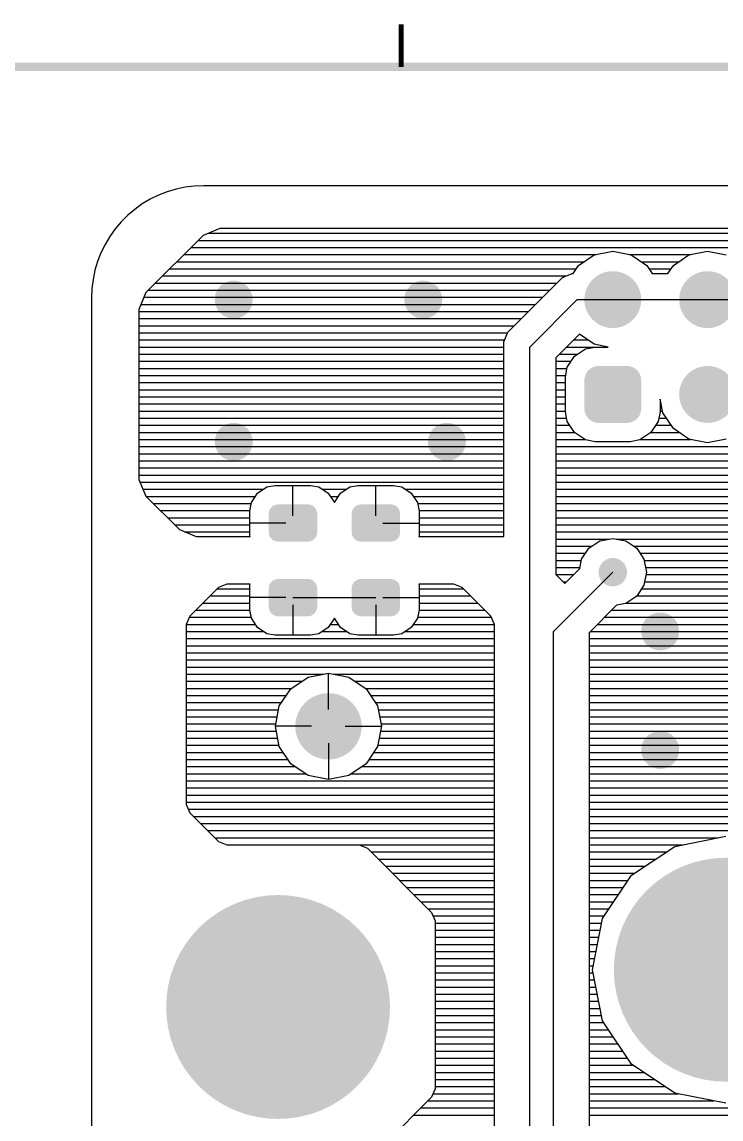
# Model space of a CAD drawing. Extents: x 295 to 953, y 10 to 290.
# Drawn here: x 518.4 to 559.6, y 223 to 287.6 of the extents above; entities that cross this region are included whole.
import ezdxf

# ---------------------------------------------------------------- set-up
doc = ezdxf.new("R2010")
doc.units = 0
doc.header["$LTSCALE"] = 5
doc.header["$MEASUREMENT"] = 0
doc.layers.get('0').update_dxf_attribs({"linetype": 'CONTINUOUS', "lineweight": 25})
doc.layers.add('테두리', color=3, linetype='CONTINUOUS')

# ---------------------------------------------------------------- blocks, each defined once
blk = doc.blocks.new('C')
at = {"layer": '테두리'}
for points, const_width in [([(63.75, 287.5), (63.75, 285)], 0.3), ([(15, 285), (15, 15), (405, 15), (405, 285), (15, 285)], 0.5)]:
    blk.add_lwpolyline(points, dxfattribs=dict(at, const_width=const_width))

msp = doc.modelspace()

# ---------------------------------------------------------------- linework, layer by layer
for p, q in [((526.423, 277.444), (525.931, 277.203)), ((526.931, 277.639), (526.423, 277.444)), ((527.456, 277.796), (526.931, 277.639)), ((527.987, 277.907), (527.456, 277.796)), ((528.529, 277.974), (527.987, 277.907)), ((529.077, 277.997), (528.529, 277.974)), ((845.877, 277.997), (529.077, 277.997)), ((525.467, 276.924), (525.02, 276.605)), ((525.931, 277.203), (525.467, 276.924)), ((524.607, 276.253), (524.221, 275.868)), ((525.02, 276.605), (524.607, 276.253)), ((523.869, 275.449), (523.55, 275.007)), ((524.221, 275.868), (523.869, 275.449)), ((530.038, 275.477), (529.049, 275.069)), ((614.098, 275.477), (530.038, 275.477)), ((523.55, 275.007), (523.271, 274.538)), ((529.049, 275.069), (525.679, 271.699)), ((529.362, 275.197), (614.775, 275.197)), ((523.271, 274.538), (523.031, 274.046)), ((528.345, 274.359), (615.792, 274.359)), ((528.764, 274.778), (615.372, 274.778)), ((522.83, 273.538), (522.679, 273.018)), ((523.031, 274.046), (522.83, 273.538)), ((527.507, 273.521), (551.524, 273.521)), ((527.926, 273.94), (552.234, 273.94)), ((551.194, 273.303), (552.116, 273.918)), ((552.116, 273.918), (553.212, 274.135)), ((553.212, 274.135), (554.301, 273.918)), ((554.184, 273.94), (557.822, 273.94)), ((554.301, 273.918), (555.223, 273.303)), ((554.894, 273.521), (557.112, 273.521)), ((556.782, 273.303), (557.704, 273.918)), ((557.704, 273.918), (558.8, 274.135)), ((558.8, 274.135), (559.889, 273.918)), ((522.679, 273.018), (522.567, 272.481)), ((527.088, 273.102), (551.06, 273.102)), ((550.876, 272.822), (551.194, 273.303)), ((555.223, 273.303), (555.542, 272.822)), ((555.357, 273.102), (556.648, 273.102)), ((556.464, 272.822), (556.782, 273.303)), ((522.567, 272.481), (522.5, 271.945)), ((526.249, 272.264), (549.92, 272.264)), ((526.669, 272.683), (550.468, 272.683)), ((549.808, 272.157), (550.244, 272.588)), ((550.244, 272.588), (550.809, 272.822)), ((550.809, 272.822), (550.876, 272.822)), ((555.542, 272.822), (556.464, 272.822)), ((522.5, 271.945), (522.478, 271.397)), ((525.679, 271.699), (525.272, 270.71)), ((525.83, 271.844), (549.501, 271.844)), ((547.45, 269.794), (549.808, 272.157)), ((522.478, 271.397), (522.478, 75.599)), ((525.394, 271.006), (548.663, 271.006)), ((525.568, 271.425), (549.082, 271.425)), ((548.322, 268.492), (551.116, 271.286)), ((551.116, 271.286), (553.212, 271.286)), ((553.212, 271.286), (558.8, 271.286)), ((558.8, 271.286), (564.388, 271.286)), ((525.272, 270.71), (525.272, 260.691)), ((525.272, 270.587), (548.244, 270.587)), ((525.272, 270.168), (547.825, 270.168)), ((525.272, 269.749), (547.406, 269.749)), ((547.014, 269.363), (547.45, 269.794)), ((525.272, 269.33), (547.003, 269.33)), ((546.785, 268.799), (547.014, 269.363)), ((551.239, 269.24), (549.859, 267.855)), ((552.116, 268.654), (551.239, 269.24)), ((525.272, 268.911), (546.83, 268.911)), ((525.272, 268.492), (546.785, 268.492)), ((546.785, 268.19), (546.785, 268.799)), ((548.322, 193.752), (548.322, 268.492)), ((550.49, 268.492), (552.932, 268.492)), ((550.909, 268.911), (551.736, 268.911)), ((550.96, 267.95), (551.608, 268.38)), ((551.608, 268.38), (552.178, 268.492)), ((552.932, 268.492), (552.116, 268.654)), ((552.178, 268.492), (552.932, 268.492)), ((525.272, 268.073), (546.785, 268.073)), ((546.785, 257.316), (546.785, 268.19)), ((549.859, 267.855), (549.859, 255.08)), ((550.071, 268.073), (551.15, 268.073)), ((550.529, 267.301), (550.96, 267.95)), ((525.272, 267.653), (546.785, 267.653)), ((525.272, 267.234), (546.785, 267.234)), ((549.859, 267.653), (550.764, 267.653)), ((549.859, 267.234), (550.518, 267.234)), ((550.418, 266.731), (550.529, 267.301)), ((525.272, 266.815), (546.785, 266.815)), ((525.272, 266.396), (546.785, 266.396)), ((549.859, 266.815), (550.434, 266.815)), ((549.859, 266.396), (550.418, 266.396)), ((550.418, 264.669), (550.418, 266.731)), ((525.272, 265.977), (546.785, 265.977)), ((549.859, 265.977), (550.418, 265.977)), ((525.272, 265.558), (546.785, 265.558)), ((525.272, 265.139), (546.785, 265.139)), ((549.859, 265.558), (550.418, 265.558)), ((549.859, 265.139), (550.418, 265.139)), ((556.168, 264.608), (556.006, 265.424)), ((556.006, 265.424), (556.006, 264.669)), ((556.006, 265.139), (556.061, 265.139)), ((525.272, 264.72), (546.785, 264.72)), ((549.859, 264.72), (550.418, 264.72)), ((550.529, 264.099), (550.418, 264.669)), ((556.006, 264.669), (555.888, 264.099)), ((556.006, 264.72), (556.145, 264.72)), ((556.782, 263.686), (556.168, 264.608)), ((525.272, 264.301), (546.785, 264.301)), ((525.272, 263.882), (546.785, 263.882)), ((549.859, 264.301), (550.49, 264.301)), ((549.859, 263.882), (550.669, 263.882)), ((550.96, 263.451), (550.529, 264.099)), ((555.888, 264.099), (555.458, 263.451)), ((555.749, 263.882), (556.648, 263.882)), ((555.927, 264.301), (556.369, 264.301)), ((525.272, 263.462), (546.785, 263.462)), ((549.859, 263.462), (550.954, 263.462)), ((551.608, 263.021), (550.96, 263.451)), ((555.458, 263.451), (554.81, 263.021)), ((555.464, 263.462), (557.112, 263.462)), ((557.704, 263.066), (556.782, 263.686)), ((525.272, 263.043), (546.785, 263.043)), ((525.272, 262.624), (546.785, 262.624)), ((549.859, 263.043), (551.569, 263.043)), ((549.859, 262.624), (617.474, 262.624)), ((552.178, 262.904), (551.608, 263.021)), ((554.24, 262.904), (552.178, 262.904)), ((554.81, 263.021), (554.24, 262.904)), ((554.849, 263.043), (557.822, 263.043)), ((558.8, 262.848), (557.704, 263.066)), ((559.889, 263.066), (558.8, 262.848)), ((525.272, 262.205), (546.785, 262.205)), ((549.859, 262.205), (617.474, 262.205)), ((525.272, 261.786), (546.785, 261.786)), ((525.272, 261.367), (546.785, 261.367)), ((549.859, 261.786), (617.474, 261.786)), ((549.859, 261.367), (617.474, 261.367)), ((525.272, 260.948), (546.785, 260.948)), ((525.272, 260.691), (525.679, 259.702)), ((549.859, 260.948), (617.474, 260.948)), ((525.333, 260.529), (546.785, 260.529)), ((525.506, 260.11), (532.625, 260.11)), ((532.268, 259.875), (532.821, 260.244)), ((532.821, 260.244), (533.307, 260.339)), ((533.307, 260.339), (535.391, 260.339)), ((534.352, 258.539), (534.352, 260.339)), ((535.391, 260.339), (535.878, 260.244)), ((535.878, 260.244), (536.431, 259.875)), ((536.073, 260.11), (537.515, 260.11)), ((537.157, 259.875), (537.71, 260.244)), ((537.71, 260.244), (538.197, 260.339)), ((538.197, 260.339), (540.281, 260.339)), ((539.242, 258.539), (539.242, 260.339)), ((540.281, 260.339), (540.767, 260.244)), ((540.767, 260.244), (541.32, 259.875)), ((540.963, 260.11), (546.785, 260.11)), ((549.859, 260.529), (617.535, 260.529)), ((549.859, 260.11), (617.708, 260.11)), ((525.679, 259.702), (527.652, 257.729)), ((525.691, 259.691), (532.145, 259.691)), ((526.11, 259.271), (531.888, 259.271)), ((531.804, 258.836), (531.899, 259.322)), ((531.899, 259.322), (532.268, 259.875)), ((536.431, 259.875), (536.794, 259.327)), ((536.554, 259.691), (537.034, 259.691)), ((536.794, 259.327), (537.157, 259.875)), ((541.32, 259.875), (541.689, 259.322)), ((541.443, 259.691), (546.785, 259.691)), ((541.689, 259.322), (541.784, 258.836)), ((541.7, 259.271), (546.785, 259.271)), ((549.859, 259.691), (617.893, 259.691)), ((549.859, 259.271), (618.312, 259.271)), ((526.529, 258.852), (531.804, 258.852)), ((531.804, 257.405), (531.804, 258.836)), ((541.784, 258.852), (546.785, 258.852)), ((541.784, 258.836), (541.784, 257.405)), ((549.859, 258.852), (618.731, 258.852)), ((526.948, 258.433), (531.804, 258.433)), ((527.367, 258.014), (531.804, 258.014)), ((533.933, 258.12), (531.804, 258.12)), ((539.661, 258.12), (541.784, 258.12)), ((541.784, 258.433), (546.785, 258.433)), ((541.784, 258.014), (546.785, 258.014)), ((549.859, 258.433), (619.15, 258.433)), ((549.859, 258.014), (619.569, 258.014)), ((527.652, 257.729), (528.641, 257.316)), ((527.965, 257.595), (531.804, 257.595)), ((531.821, 257.316), (531.804, 257.405)), ((541.784, 257.405), (541.767, 257.316)), ((541.784, 257.595), (546.785, 257.595)), ((549.859, 257.595), (619.988, 257.595)), ((528.641, 257.316), (531.821, 257.316)), ((541.767, 257.316), (546.785, 257.316)), ((549.859, 257.176), (553.016, 257.176)), ((549.859, 256.757), (551.988, 256.757)), ((551.798, 256.634), (552.446, 257.064)), ((552.446, 257.064), (553.212, 257.215)), ((553.212, 257.215), (553.972, 257.064)), ((553.402, 257.176), (620.407, 257.176)), ((553.972, 257.064), (554.62, 256.634)), ((554.43, 256.757), (620.826, 256.757)), ((549.859, 256.338), (551.602, 256.338)), ((551.368, 255.986), (551.798, 256.634)), ((554.62, 256.634), (555.05, 255.986)), ((554.815, 256.338), (621.245, 256.338)), ((549.859, 255.919), (551.356, 255.919)), ((549.859, 255.5), (551.273, 255.5)), ((550.378, 254.561), (551.261, 255.444)), ((551.261, 255.444), (551.368, 255.986)), ((555.05, 255.986), (555.201, 255.22)), ((555.061, 255.919), (622.24, 255.919)), ((555.145, 255.5), (643.737, 255.5)), ((549.719, 251.728), (553.212, 255.22)), ((549.859, 255.08), (550.898, 255.08)), ((549.859, 255.08), (550.378, 254.561)), ((555.201, 255.22), (555.05, 254.46)), ((555.173, 255.08), (643.737, 255.08)), ((529.954, 254.32), (528.267, 252.633)), ((529.876, 254.242), (531.804, 254.242)), ((530.446, 254.522), (529.954, 254.32)), ((531.821, 254.522), (530.446, 254.522)), ((531.804, 254.432), (531.821, 254.522)), ((531.804, 253.007), (531.804, 254.432)), ((543.84, 254.522), (541.767, 254.522)), ((541.767, 254.522), (541.784, 254.432)), ((541.784, 254.432), (541.784, 253.007)), ((541.784, 254.242), (544.41, 254.242)), ((544.332, 254.32), (543.84, 254.522)), ((546.02, 252.633), (544.332, 254.32)), ((550.272, 254.661), (550.479, 254.661)), ((555.05, 254.46), (554.62, 253.812)), ((554.91, 254.242), (643.737, 254.242)), ((555.089, 254.661), (643.737, 254.661)), ((529.457, 253.823), (531.804, 253.823)), ((533.933, 253.723), (531.804, 253.723)), ((534.352, 253.723), (539.242, 253.723)), ((539.661, 253.723), (541.784, 253.723)), ((541.784, 253.823), (544.83, 253.823)), ((554.62, 253.812), (553.972, 253.382)), ((554.625, 253.823), (643.737, 253.823)), ((528.619, 252.985), (531.804, 252.985)), ((529.038, 253.404), (531.804, 253.404)), ((531.899, 252.521), (531.804, 253.007)), ((534.352, 253.303), (534.352, 251.504)), ((539.242, 253.303), (539.242, 251.504)), ((541.784, 253.007), (541.689, 252.521)), ((541.784, 253.404), (545.249, 253.404)), ((541.784, 252.985), (545.668, 252.985)), ((553.435, 253.27), (551.809, 251.649)), ((553.144, 252.985), (615.21, 252.985)), ((553.972, 253.382), (553.435, 253.27)), ((554.011, 253.404), (616.468, 253.404)), ((528.267, 252.633), (528.06, 252.141)), ((528.239, 252.566), (531.888, 252.566)), ((532.268, 251.968), (531.899, 252.521)), ((536.794, 252.51), (536.431, 251.968)), ((537.157, 251.968), (536.794, 252.51)), ((541.689, 252.521), (541.32, 251.968)), ((541.7, 252.566), (546.048, 252.566)), ((546.227, 252.141), (546.02, 252.633)), ((552.725, 252.566), (614.585, 252.566)), ((528.06, 252.141), (528.06, 241.541)), ((528.06, 251.728), (532.625, 251.728)), ((528.066, 252.147), (532.145, 252.147)), ((532.821, 251.599), (532.268, 251.968)), ((533.307, 251.504), (532.821, 251.599)), ((535.878, 251.599), (535.391, 251.504)), ((536.431, 251.968), (535.878, 251.599)), ((536.073, 251.728), (537.515, 251.728)), ((536.554, 252.147), (537.034, 252.147)), ((537.71, 251.599), (537.157, 251.968)), ((538.197, 251.504), (537.71, 251.599)), ((540.767, 251.599), (540.281, 251.504)), ((541.32, 251.968), (540.767, 251.599)), ((540.963, 251.728), (546.227, 251.728)), ((541.443, 252.147), (546.221, 252.147)), ((546.227, 245.441), (546.227, 252.141)), ((549.719, 195.149), (549.719, 251.728)), ((551.809, 251.649), (551.815, 248.934)), ((551.887, 251.728), (614.009, 251.728)), ((552.306, 252.147), (614.288, 252.147)), ((528.06, 251.309), (546.227, 251.309)), ((528.06, 250.889), (546.227, 250.889)), ((535.391, 251.504), (533.307, 251.504)), ((540.281, 251.504), (538.197, 251.504)), ((551.809, 251.309), (613.836, 251.309)), ((551.809, 250.889), (613.752, 250.889)), ((528.06, 250.47), (546.227, 250.47)), ((551.809, 250.47), (613.668, 250.47)), ((528.06, 250.051), (546.227, 250.051)), ((528.06, 249.632), (546.227, 249.632)), ((551.809, 250.051), (613.696, 250.051)), ((551.809, 249.632), (613.78, 249.632)), ((528.06, 249.213), (536.14, 249.213)), ((534.229, 248.358), (535.246, 249.034)), ((535.246, 249.034), (536.448, 249.274)), ((536.448, 247.129), (536.448, 249.274)), ((536.448, 249.274), (537.643, 249.034)), ((536.749, 249.213), (546.227, 249.213)), ((537.643, 249.034), (538.66, 248.358)), ((551.809, 249.213), (613.864, 249.213)), ((551.815, 248.934), (551.815, 234.964)), ((528.06, 248.794), (534.883, 248.794)), ((528.06, 248.375), (534.257, 248.375)), ((533.547, 247.341), (534.229, 248.358)), ((538.007, 248.794), (546.227, 248.794)), ((538.632, 248.375), (546.227, 248.375)), ((538.66, 248.358), (539.342, 247.341)), ((551.815, 248.794), (614.104, 248.794)), ((551.815, 248.375), (614.383, 248.375)), ((528.06, 247.956), (533.961, 247.956)), ((538.929, 247.956), (546.227, 247.956)), ((551.815, 247.956), (614.797, 247.956)), ((528.06, 247.537), (533.681, 247.537)), ((528.06, 247.118), (533.508, 247.118)), ((533.313, 246.14), (533.547, 247.341)), ((539.208, 247.537), (546.227, 247.537)), ((539.342, 247.341), (539.577, 246.14)), ((539.381, 247.118), (546.227, 247.118)), ((551.815, 247.537), (615.423, 247.537)), ((551.815, 247.118), (643.737, 247.118)), ((528.06, 246.698), (533.424, 246.698)), ((539.465, 246.698), (546.227, 246.698)), ((551.815, 246.698), (643.737, 246.698)), ((528.06, 246.279), (533.341, 246.279)), ((528.06, 245.86), (533.369, 245.86)), ((535.453, 246.14), (533.313, 246.14)), ((533.547, 244.944), (533.313, 246.14)), ((537.437, 246.14), (539.577, 246.14)), ((539.577, 246.14), (539.342, 244.944)), ((539.521, 245.86), (546.227, 245.86)), ((539.549, 246.279), (546.227, 246.279)), ((551.815, 246.279), (643.62, 246.279)), ((551.815, 245.86), (643.502, 245.86)), ((528.06, 245.441), (533.452, 245.441)), ((536.448, 245.151), (536.448, 243.01)), ((539.437, 245.441), (546.227, 245.441)), ((546.227, 237.059), (546.227, 245.441)), ((551.815, 245.441), (643.419, 245.441)), ((528.06, 245.022), (533.536, 245.022)), ((528.06, 244.603), (533.776, 244.603)), ((534.229, 243.927), (533.547, 244.944)), ((539.342, 244.944), (538.66, 243.927)), ((539.113, 244.603), (546.227, 244.603)), ((539.353, 245.022), (546.227, 245.022)), ((551.815, 245.022), (643.502, 245.022)), ((551.815, 244.603), (643.62, 244.603)), ((528.06, 244.184), (534.056, 244.184)), ((528.06, 243.765), (534.469, 243.765)), ((535.246, 243.245), (534.229, 243.927)), ((538.66, 243.927), (537.643, 243.245)), ((538.42, 243.765), (546.227, 243.765)), ((538.834, 244.184), (546.227, 244.184)), ((551.815, 244.184), (643.899, 244.184)), ((551.815, 243.765), (644.402, 243.765)), ((528.06, 243.346), (535.095, 243.346)), ((536.448, 243.01), (535.246, 243.245)), ((537.643, 243.245), (536.448, 243.01)), ((537.794, 243.346), (546.227, 243.346)), ((551.815, 243.346), (646.425, 243.346)), ((528.06, 242.927), (546.227, 242.927)), ((528.06, 242.507), (546.227, 242.507)), ((551.815, 242.927), (646.425, 242.927)), ((551.815, 242.507), (646.425, 242.507)), ((528.06, 242.088), (546.227, 242.088)), ((551.815, 242.088), (646.425, 242.088)), ((528.06, 241.669), (546.227, 241.669)), ((528.06, 241.541), (528.267, 241.049)), ((528.183, 241.25), (546.227, 241.25)), ((551.815, 241.669), (589.243, 241.669)), ((551.815, 241.25), (588.394, 241.25)), ((528.267, 241.049), (529.954, 239.361)), ((528.479, 240.831), (546.227, 240.831)), ((551.815, 240.831), (588.103, 240.831)), ((528.898, 240.412), (546.227, 240.412)), ((529.317, 239.993), (546.227, 239.993)), ((551.815, 240.412), (587.952, 240.412)), ((551.815, 239.993), (587.907, 239.993)), ((529.736, 239.574), (546.227, 239.574)), ((529.954, 239.361), (530.446, 239.155)), ((551.815, 239.574), (559.42, 239.574)), ((556.866, 239.065), (559.872, 239.669)), ((530.446, 239.155), (538.252, 239.155)), ((538.252, 239.155), (546.227, 239.155)), ((538.252, 239.155), (538.744, 238.953)), ((538.744, 238.953), (542.527, 235.17)), ((538.962, 238.736), (546.227, 238.736)), ((551.815, 239.155), (557.313, 239.155)), ((551.815, 238.736), (556.369, 238.736)), ((554.312, 237.361), (556.866, 239.065)), ((539.381, 238.316), (546.227, 238.316)), ((551.815, 238.316), (555.743, 238.316)), ((539.8, 237.897), (546.227, 237.897)), ((540.219, 237.478), (546.227, 237.478)), ((551.815, 237.897), (555.117, 237.897)), ((551.815, 237.478), (554.486, 237.478)), ((552.602, 234.807), (554.312, 237.361)), ((540.639, 237.059), (546.227, 237.059)), ((546.227, 232.17), (546.227, 237.059)), ((551.815, 237.059), (554.111, 237.059)), ((541.058, 236.64), (546.227, 236.64)), ((541.477, 236.221), (546.227, 236.221)), ((551.815, 236.64), (553.832, 236.64)), ((551.815, 236.221), (553.552, 236.221)), ((541.896, 235.802), (546.227, 235.802)), ((542.315, 235.383), (546.227, 235.383)), ((551.815, 235.802), (553.267, 235.802)), ((551.815, 235.383), (552.988, 235.383)), ((542.527, 235.17), (542.734, 234.679)), ((542.611, 234.964), (546.227, 234.964)), ((551.815, 234.964), (552.709, 234.964)), ((551.815, 234.964), (551.815, 210.835)), ((552.005, 231.795), (552.602, 234.807)), ((542.734, 234.679), (542.734, 231.471)), ((542.734, 234.545), (546.227, 234.545)), ((542.734, 234.125), (546.227, 234.125)), ((551.815, 234.545), (552.552, 234.545)), ((551.815, 234.125), (552.468, 234.125)), ((542.734, 233.706), (546.227, 233.706)), ((551.815, 233.706), (552.385, 233.706)), ((542.734, 233.287), (546.227, 233.287)), ((542.734, 232.868), (546.227, 232.868)), ((551.815, 233.287), (552.301, 233.287)), ((551.815, 232.868), (552.217, 232.868)), ((542.734, 232.449), (546.227, 232.449)), ((546.227, 224.486), (546.227, 232.17)), ((551.815, 232.449), (552.139, 232.449)), ((542.734, 232.03), (546.227, 232.03)), ((542.734, 231.611), (546.227, 231.611)), ((542.734, 231.471), (542.734, 224.777)), ((551.815, 232.03), (552.055, 232.03)), ((551.815, 231.611), (552.044, 231.611)), ((552.602, 228.783), (552.005, 231.795)), ((542.734, 231.192), (546.227, 231.192)), ((551.815, 231.192), (552.127, 231.192)), ((542.734, 230.773), (546.227, 230.773)), ((542.734, 230.354), (546.227, 230.354)), ((551.815, 230.773), (552.211, 230.773)), ((551.815, 230.354), (552.295, 230.354)), ((542.734, 229.934), (546.227, 229.934)), ((551.815, 229.934), (552.379, 229.934)), ((542.734, 229.515), (546.227, 229.515)), ((542.734, 229.096), (546.227, 229.096)), ((551.815, 229.515), (552.457, 229.515)), ((551.815, 229.096), (552.541, 229.096)), ((542.734, 228.677), (546.227, 228.677)), ((542.734, 228.258), (546.227, 228.258)), ((551.815, 228.677), (552.675, 228.677)), ((551.815, 228.258), (552.955, 228.258)), ((554.312, 226.235), (552.602, 228.783)), ((542.734, 227.839), (546.227, 227.839)), ((551.815, 227.839), (553.234, 227.839)), ((542.734, 227.42), (546.227, 227.42)), ((542.734, 227.001), (546.227, 227.001)), ((551.815, 227.42), (553.519, 227.42)), ((551.815, 227.001), (553.798, 227.001)), ((542.734, 226.582), (546.227, 226.582)), ((551.815, 226.582), (554.078, 226.582)), ((542.734, 226.163), (546.227, 226.163)), ((542.734, 225.743), (546.227, 225.743)), ((551.815, 226.163), (554.413, 226.163)), ((551.815, 225.743), (555.039, 225.743)), ((556.866, 224.525), (554.312, 226.235)), ((542.734, 225.324), (546.227, 225.324)), ((551.815, 225.324), (555.67, 225.324)), ((542.734, 224.777), (542.527, 224.285)), ((542.611, 224.486), (546.227, 224.486)), ((542.734, 224.905), (546.227, 224.905)), ((546.227, 211.215), (546.227, 224.486)), ((551.815, 224.905), (556.296, 224.905)), ((551.815, 224.486), (557.062, 224.486)), ((559.872, 223.927), (556.866, 224.525)), ((542.527, 224.285), (538.744, 220.502)), ((542.315, 224.067), (546.227, 224.067)), ((551.815, 224.067), (559.168, 224.067)), ((541.477, 223.229), (546.227, 223.229)), ((541.896, 223.648), (546.227, 223.648)), ((551.815, 223.648), (601.989, 223.648)), ((551.815, 223.229), (601.71, 223.229))]:
    msp.add_line(p, q)
for points, const_width in [([(552.373, 271.286, 1), (554.05, 271.286, 1)], 1.676), ([(557.961, 271.286, 1), (559.638, 271.286, 1)], 1.676), ([(530.301, 271.286, 1), (531.418, 271.286, 1)], 1.118), ([(541.477, 271.286, 1), (542.594, 271.286, 1)], 1.118), ([(557.961, 265.698, 1), (559.638, 265.698, 1)], 1.676), ([(530.301, 262.904, 1), (531.418, 262.904, 1)], 1.118), ([(542.874, 262.904, 1), (543.991, 262.904, 1)], 1.118), ([(552.792, 255.22, 1), (553.631, 255.22, 1)], 0.838), ([(555.447, 251.728, 1), (556.564, 251.728, 1)], 1.118), ([(535.47, 246.14, 1), (537.425, 246.14, 1)], 1.956), ([(555.447, 244.743, 1), (556.564, 244.743, 1)], 1.118), ([(556.573, 231.795, 1), (563.172, 231.795, 1)], 6.599), ([(530.175, 229.599, 1), (536.774, 229.599, 1)], 6.599)]:
    msp.add_lwpolyline(points, format="xyb", close=True, dxfattribs=dict(const_width=const_width))
for points in [[(551.627, 266.91), (551.704, 267.041), (554.8, 266.91), (554.714, 267.041)], [(551.704, 267.041), (551.734, 267.071), (554.714, 267.041), (554.694, 267.071)], [(551.734, 267.071), (551.838, 267.181), (554.694, 267.071), (554.58, 267.181)], [(551.838, 267.181), (551.875, 267.205), (554.58, 267.181), (554.555, 267.205)], [(551.875, 267.205), (552, 267.286), (554.555, 267.205), (554.416, 267.286)], [(552, 267.286), (552.046, 267.303), (554.416, 267.286), (554.388, 267.303)], [(552.046, 267.303), (552.181, 267.352), (554.388, 267.303), (554.23, 267.352)], [(552.181, 267.352), (552.251, 267.36), (554.23, 267.352), (554.203, 267.36)], [(552.251, 267.36), (552.373, 267.374), (554.203, 267.36), (554.05, 267.374)], [(551.535, 266.536), (551.549, 266.689), (554.888, 266.536), (554.87, 266.689)], [(551.535, 264.859), (551.535, 266.536), (554.888, 264.859), (554.888, 266.536)], [(551.549, 266.689), (551.561, 266.728), (554.87, 266.689), (554.866, 266.728)], [(551.561, 266.728), (551.606, 266.874), (554.866, 266.728), (554.813, 266.874)], [(551.606, 266.874), (551.627, 266.91), (554.813, 266.874), (554.8, 266.91)], [(551.553, 264.706), (551.535, 264.859), (554.874, 264.706), (554.888, 264.859)], [(551.557, 264.667), (551.553, 264.706), (554.862, 264.667), (554.874, 264.706)], [(551.61, 264.521), (551.557, 264.667), (554.817, 264.521), (554.862, 264.667)], [(551.623, 264.486), (551.61, 264.521), (554.796, 264.486), (554.817, 264.521)], [(551.709, 264.354), (551.623, 264.486), (554.719, 264.354), (554.796, 264.486)], [(551.729, 264.324), (551.709, 264.354), (554.69, 264.324), (554.719, 264.354)], [(551.843, 264.215), (551.729, 264.324), (554.585, 264.215), (554.69, 264.324)], [(551.868, 264.19), (551.843, 264.215), (554.548, 264.19), (554.585, 264.215)], [(552.007, 264.109), (551.868, 264.19), (554.423, 264.109), (554.548, 264.19)], [(552.035, 264.093), (552.007, 264.109), (554.377, 264.093), (554.423, 264.109)], [(552.194, 264.043), (552.035, 264.093), (554.242, 264.043), (554.377, 264.093)], [(552.22, 264.035), (552.194, 264.043), (554.172, 264.035), (554.242, 264.043)], [(552.373, 264.021), (552.22, 264.035), (554.05, 264.021), (554.172, 264.035)], [(532.922, 257.57), (532.922, 258.671), (535.783, 257.57), (535.783, 258.671)], [(532.924, 258.671), (532.93, 258.744), (535.78, 258.671), (535.769, 258.744)], [(532.93, 258.744), (532.953, 258.825), (535.769, 258.744), (535.757, 258.825)], [(532.953, 258.825), (532.973, 258.894), (535.757, 258.825), (535.725, 258.894)], [(532.973, 258.894), (533.02, 258.967), (535.725, 258.894), (535.691, 258.967)], [(533.02, 258.967), (533.057, 259.026), (535.691, 258.967), (535.639, 259.026)], [(533.057, 259.026), (533.125, 259.085), (535.639, 259.026), (535.588, 259.085)], [(533.125, 259.085), (533.175, 259.129), (535.588, 259.085), (535.519, 259.129)], [(533.175, 259.129), (533.261, 259.169), (535.519, 259.129), (535.456, 259.169)], [(533.261, 259.169), (533.317, 259.195), (535.456, 259.169), (535.367, 259.195)], [(533.317, 259.195), (533.436, 259.213), (535.367, 259.195), (535.306, 259.213)], [(533.436, 259.213), (533.472, 259.218), (535.306, 259.213), (535.232, 259.218)], [(533.472, 259.218), (533.472, 259.221), (535.232, 259.218), (535.232, 259.221)], [(537.811, 257.57), (537.811, 258.671), (540.672, 257.57), (540.672, 258.671)], [(537.814, 258.671), (537.819, 258.744), (540.669, 258.671), (540.658, 258.744)], [(537.819, 258.744), (537.843, 258.825), (540.658, 258.744), (540.646, 258.825)], [(537.843, 258.825), (537.863, 258.894), (540.646, 258.825), (540.614, 258.894)], [(537.863, 258.894), (537.909, 258.967), (540.614, 258.894), (540.58, 258.967)], [(537.909, 258.967), (537.947, 259.026), (540.58, 258.967), (540.529, 259.026)], [(537.947, 259.026), (538.014, 259.085), (540.529, 259.026), (540.477, 259.085)], [(538.014, 259.085), (538.065, 259.129), (540.477, 259.085), (540.408, 259.129)], [(538.065, 259.129), (538.151, 259.169), (540.408, 259.129), (540.345, 259.169)], [(538.151, 259.169), (538.207, 259.195), (540.345, 259.169), (540.256, 259.195)], [(538.207, 259.195), (538.326, 259.213), (540.256, 259.195), (540.195, 259.213)], [(538.326, 259.213), (538.361, 259.218), (540.195, 259.213), (540.122, 259.218)], [(538.361, 259.218), (538.361, 259.221), (540.122, 259.218), (540.122, 259.221)], [(532.935, 257.496), (532.924, 257.57), (535.774, 257.496), (535.78, 257.57)], [(532.947, 257.415), (532.935, 257.496), (535.751, 257.415), (535.774, 257.496)], [(532.979, 257.346), (532.947, 257.415), (535.731, 257.346), (535.751, 257.415)], [(533.013, 257.273), (532.979, 257.346), (535.684, 257.273), (535.731, 257.346)], [(537.825, 257.496), (537.814, 257.57), (540.664, 257.496), (540.669, 257.57)], [(537.837, 257.415), (537.825, 257.496), (540.64, 257.415), (540.664, 257.496)], [(537.869, 257.346), (537.837, 257.415), (540.62, 257.346), (540.64, 257.415)], [(537.903, 257.273), (537.869, 257.346), (540.574, 257.273), (540.62, 257.346)], [(533.065, 257.214), (533.013, 257.273), (535.647, 257.214), (535.684, 257.273)], [(533.116, 257.155), (533.065, 257.214), (535.579, 257.155), (535.647, 257.214)], [(533.186, 257.111), (533.116, 257.155), (535.529, 257.111), (535.579, 257.155)], [(533.248, 257.071), (533.186, 257.111), (535.443, 257.071), (535.529, 257.111)], [(533.337, 257.046), (533.248, 257.071), (535.387, 257.046), (535.443, 257.071)], [(533.398, 257.028), (533.337, 257.046), (535.268, 257.028), (535.387, 257.046)], [(533.472, 257.023), (533.398, 257.028), (535.232, 257.023), (535.268, 257.028)], [(533.472, 257.019), (533.472, 257.023), (535.232, 257.019), (535.232, 257.023)], [(537.954, 257.214), (537.903, 257.273), (540.536, 257.214), (540.574, 257.273)], [(538.006, 257.155), (537.954, 257.214), (540.469, 257.155), (540.536, 257.214)], [(538.075, 257.111), (538.006, 257.155), (540.418, 257.111), (540.469, 257.155)], [(538.138, 257.071), (538.075, 257.111), (540.332, 257.071), (540.418, 257.111)], [(538.227, 257.046), (538.138, 257.071), (540.276, 257.046), (540.332, 257.071)], [(538.288, 257.028), (538.227, 257.046), (540.157, 257.028), (540.276, 257.046)], [(538.361, 257.023), (538.288, 257.028), (540.122, 257.023), (540.157, 257.028)], [(538.361, 257.019), (538.361, 257.023), (540.122, 257.019), (540.122, 257.023)], [(533.175, 254.732), (533.261, 254.771), (535.519, 254.732), (535.456, 254.771)], [(533.261, 254.771), (533.317, 254.797), (535.456, 254.771), (535.367, 254.797)], [(533.317, 254.797), (533.436, 254.815), (535.367, 254.797), (535.306, 254.815)], [(533.436, 254.815), (533.472, 254.82), (535.306, 254.815), (535.232, 254.82)], [(533.472, 254.82), (533.472, 254.823), (535.232, 254.82), (535.232, 254.823)], [(538.065, 254.732), (538.151, 254.771), (540.408, 254.732), (540.345, 254.771)], [(538.151, 254.771), (538.207, 254.797), (540.345, 254.771), (540.256, 254.797)], [(538.207, 254.797), (538.326, 254.815), (540.256, 254.797), (540.195, 254.815)], [(538.326, 254.815), (538.361, 254.82), (540.195, 254.815), (540.122, 254.82)], [(538.361, 254.82), (538.361, 254.823), (540.122, 254.82), (540.122, 254.823)], [(532.922, 253.172), (532.922, 254.273), (535.783, 253.172), (535.783, 254.273)], [(532.924, 254.273), (532.93, 254.346), (535.78, 254.273), (535.769, 254.346)], [(532.93, 254.346), (532.953, 254.428), (535.769, 254.346), (535.757, 254.428)], [(532.953, 254.428), (532.973, 254.497), (535.757, 254.428), (535.725, 254.497)], [(532.973, 254.497), (533.02, 254.57), (535.725, 254.497), (535.691, 254.57)], [(533.02, 254.57), (533.057, 254.629), (535.691, 254.57), (535.639, 254.629)], [(533.057, 254.629), (533.125, 254.687), (535.639, 254.629), (535.588, 254.687)], [(533.125, 254.687), (533.175, 254.732), (535.588, 254.687), (535.519, 254.732)], [(537.811, 253.172), (537.811, 254.273), (540.672, 253.172), (540.672, 254.273)], [(537.814, 254.273), (537.819, 254.346), (540.669, 254.273), (540.658, 254.346)], [(537.819, 254.346), (537.843, 254.428), (540.658, 254.346), (540.646, 254.428)], [(537.843, 254.428), (537.863, 254.497), (540.646, 254.428), (540.614, 254.497)], [(537.863, 254.497), (537.909, 254.57), (540.614, 254.497), (540.58, 254.57)], [(537.909, 254.57), (537.947, 254.629), (540.58, 254.57), (540.529, 254.629)], [(537.947, 254.629), (538.014, 254.687), (540.529, 254.629), (540.477, 254.687)], [(538.014, 254.687), (538.065, 254.732), (540.477, 254.687), (540.408, 254.732)], [(532.935, 253.099), (532.924, 253.172), (535.774, 253.099), (535.78, 253.172)], [(532.947, 253.017), (532.935, 253.099), (535.751, 253.017), (535.774, 253.099)], [(532.979, 252.948), (532.947, 253.017), (535.731, 252.948), (535.751, 253.017)], [(533.013, 252.875), (532.979, 252.948), (535.684, 252.875), (535.731, 252.948)], [(533.065, 252.816), (533.013, 252.875), (535.647, 252.816), (535.684, 252.875)], [(533.116, 252.758), (533.065, 252.816), (535.579, 252.758), (535.647, 252.816)], [(537.825, 253.099), (537.814, 253.172), (540.664, 253.099), (540.669, 253.172)], [(537.837, 253.017), (537.825, 253.099), (540.64, 253.017), (540.664, 253.099)], [(537.869, 252.948), (537.837, 253.017), (540.62, 252.948), (540.64, 253.017)], [(537.903, 252.875), (537.869, 252.948), (540.574, 252.875), (540.62, 252.948)], [(537.954, 252.816), (537.903, 252.875), (540.536, 252.816), (540.574, 252.875)], [(538.006, 252.758), (537.954, 252.816), (540.469, 252.758), (540.536, 252.816)], [(533.186, 252.713), (533.116, 252.758), (535.529, 252.713), (535.579, 252.758)], [(533.248, 252.674), (533.186, 252.713), (535.443, 252.674), (535.529, 252.713)], [(533.337, 252.648), (533.248, 252.674), (535.387, 252.648), (535.443, 252.674)], [(533.398, 252.63), (533.337, 252.648), (535.268, 252.63), (535.387, 252.648)], [(533.472, 252.625), (533.398, 252.63), (535.232, 252.625), (535.268, 252.63)], [(533.472, 252.622), (533.472, 252.625), (535.232, 252.622), (535.232, 252.625)], [(538.075, 252.713), (538.006, 252.758), (540.418, 252.713), (540.469, 252.758)], [(538.138, 252.674), (538.075, 252.713), (540.332, 252.674), (540.418, 252.713)], [(538.227, 252.648), (538.138, 252.674), (540.276, 252.648), (540.332, 252.674)], [(538.288, 252.63), (538.227, 252.648), (540.157, 252.63), (540.276, 252.648)], [(538.361, 252.625), (538.288, 252.63), (540.122, 252.625), (540.157, 252.63)], [(538.361, 252.622), (538.361, 252.625), (540.122, 252.622), (540.122, 252.625)]]:
    msp.add_solid(points)

# ---------------------------------------------------------------- block references
msp.add_blockref('C', (476.978, 0))

doc.saveas('drawing.dxf')
